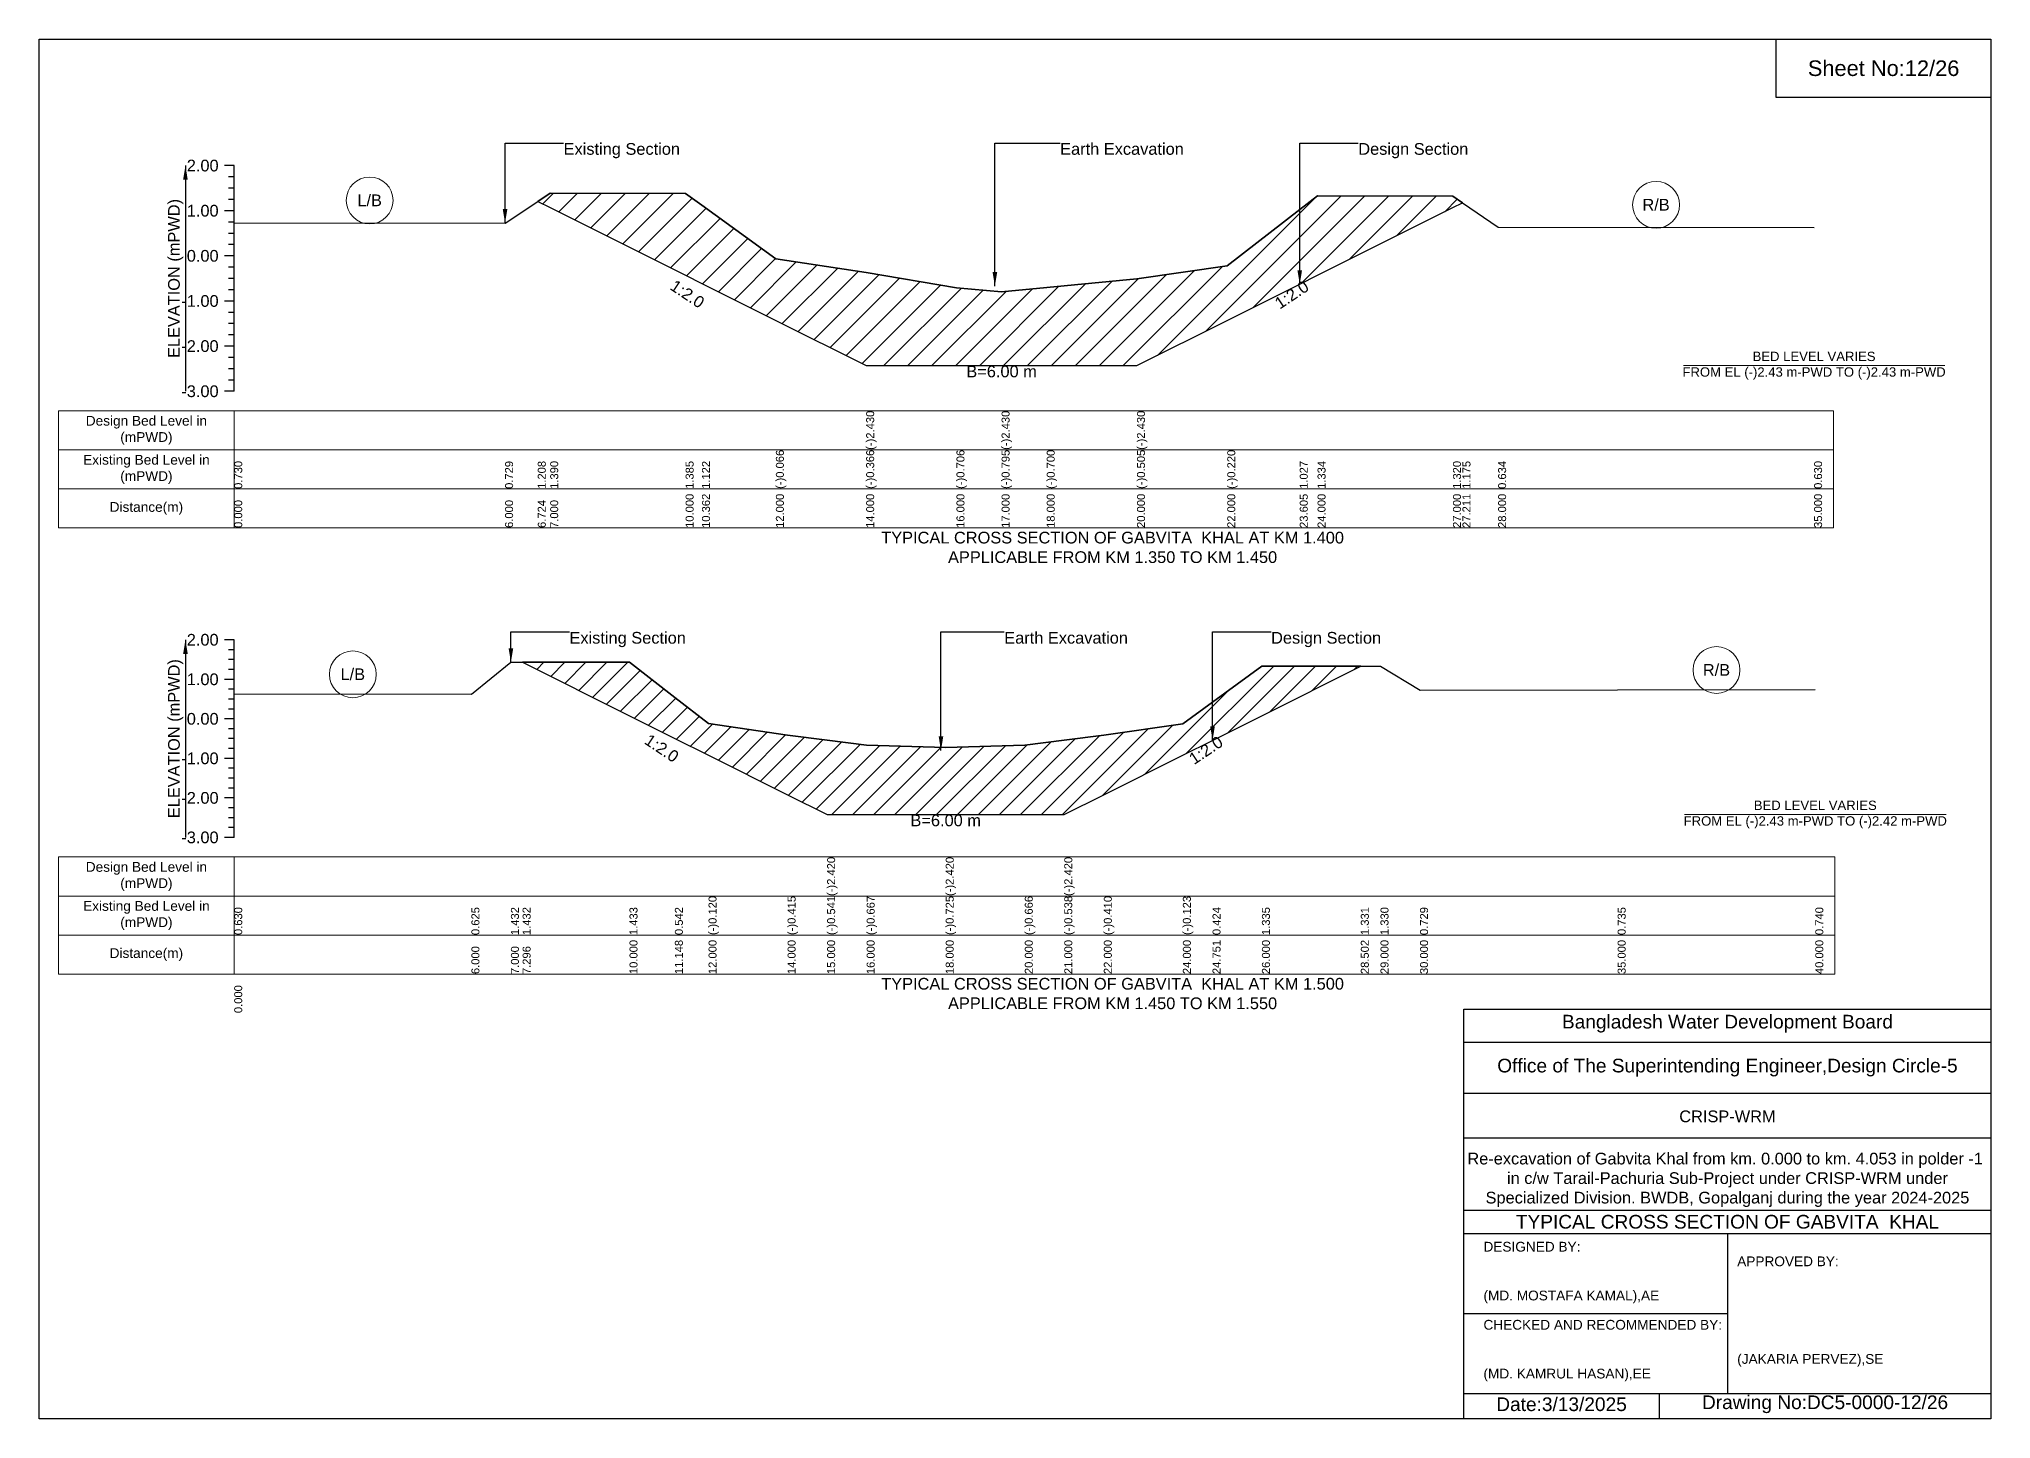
# Model space of a CAD drawing. Header units: feet. Extents: x 91000 to 358000, y -12982 to 34.
# Drawn here: x 210000 to 218000, y -5656 to 0 of the extents above; entities that cross this region are included whole.
import ezdxf

# ---------------------------------------------------------------- set-up
doc = ezdxf.new("R2010")
doc.units = ezdxf.units.FT
doc.header["$LTSCALE"] = 7
doc.header["$MEASUREMENT"] = 0
for name, color, linetype, lineweight in [('Cross section Data Border', 7, 'Continuous', 9), ('Cross Section Labels', 7, 'Continuous', 9), ('Existing_Bed_Level for Xsection', 7, 'Continuous', 25)]:
    doc.layers.add(name, color=color, linetype=linetype, lineweight=lineweight)
doc.styles.get("Standard").update_dxf_attribs({"font": 'arial.ttf'})
doc.dimstyles.get("Standard").update_dxf_attribs({"dimtxt": 0.18, "dimasz": 0.18, "dimexe": 0.18, "dimexo": 0.0625, "dimgap": 0.09, "dimtad": 0, "dimtih": 1, "dimtoh": 1, "dimdec": 4, "dimzin": 0, "dimdsep": 46, "dimtxsty": 'Standard', "dimcen": 0.09, "dimadec": 0, "dimazin": 0, "dimtfac": 1, "dimtdec": 4, "dimtofl": 0, "dimtmove": 0, "dimatfit": 3, "dimfxl": 1, "dimtolj": 1, "dimtzin": 0, "dimarcsym": 0})

msp = doc.modelspace()

# ---------------------------------------------------------------- hatches: boundary and pattern name
at = {"layer": 'Existing_Bed_Level for Xsection'}
h = msp.add_hatch(dxfattribs=at)
h.set_pattern_fill('ANSI31', color=256, scale=555, style=0)
h.set_pattern_definition([(45, (0, 160), (-49.055533, 49.055533), [])])
h.paths.add_polyline_path([(212044, -665.5), (212095, -691), (212650, -968.5), (212717, -1002), (213020, -1153.5), (213390, -1338.5), (213760, -1338.5), (213945, -1338.5), (214130, -1338.5), (214500, -1338.5), (214870, -1153.5), (215167, -1005), (215240, -968.5), (215795, -691), (215834, -671.5), (215795, -644.7), (215240, -642.1), (215167, -698.9), (214870, -929.6), (214500, -982.3), (214130, -1018.4), (213945, -1036), (213760, -1019.5), (213390, -956.6), (213020, -901.1), (212717, -681.3), (212650, -632.7), (212095, -631.8)])
h = msp.add_hatch(dxfattribs=at)
h.set_pattern_fill('ANSI31', color=256, scale=486, style=0)
h.set_pattern_definition([(45, (0, 160), (-42.956737, 42.956737), [])])
h.paths.add_polyline_path([(211981.9, -2554.6), (212420, -2773.6), (212606, -2866.6), (212744, -2935.6), (213068, -3097.6), (213230, -3178.6), (213392, -3178.6), (213716, -3178.6), (214040, -3178.6), (214202, -3178.6), (214364, -3097.6), (214688, -2935.6), (214809.6, -2874.8), (215012, -2773.6), (215417.3, -2571), (215012, -2570.3), (214809.6, -2717.8), (214688, -2806.5), (214364, -2853), (214202, -2873.7), (214040, -2894.4), (213716, -2904), (213392, -2894.6), (213230, -2874.2), (213068, -2853.8), (212744, -2806), (212606, -2698.8), (212420, -2554.4)])

# ---------------------------------------------------------------- linework, layer by layer
for points in [[(210000, 0), (218000, 0), (218000, -5656), (210000, -5656)], [(217120, 0), (218000, 0), (218000, -240), (217120, -240)]]:
    msp.add_lwpolyline(points, close=True)
for points in [[(215840, -5656), (215840, -3976), (218000, -3976)], [(215840, -4112), (218000, -4112)], [(215840, -4320), (218000, -4320)], [(215840, -4504), (218000, -4504)], [(215840, -4800), (218000, -4800)], [(215840, -4896), (218000, -4896)], [(216920, -4896), (216920, -5552)], [(215840, -5224), (216920, -5224)], [(215840, -5552), (218000, -5552)], [(216640, -5552), (216640, -5656)]]:
    msp.add_lwpolyline(points)
at = {"layer": 'Cross section Data Border'}
for points in [[(210080, -1523.9), (217355, -1523.9), (217355, -2003.9), (210080, -2003.9)], [(210080, -3352.6), (217360, -3352.6), (217360, -3832.6), (210080, -3832.6)]]:
    msp.add_lwpolyline(points, close=True, dxfattribs=at)
for points in [[(210800, -1523.9), (210800, -2003.9)], [(210080, -1683.9), (217355, -1683.9)], [(210080, -1843.9), (217355, -1843.9)], [(210800, -3352.6), (210800, -3832.6)], [(210080, -3512.6), (217360, -3512.6)], [(210080, -3672.6), (217360, -3672.6)]]:
    msp.add_lwpolyline(points, dxfattribs=at)
at = {"layer": 'Cross Section Labels'}
for points in [[(216739.2, -1338.5), (217810.8, -1338.5)], [(216744.2, -3178.6), (217815.8, -3178.6)]]:
    msp.add_lwpolyline(points, dxfattribs=at)
for centre in [(211355, -661.5), (216627.5, -679.5), (211286, -2603.9), (216875, -2586.1)]:
    msp.add_circle(centre, 96, dxfattribs=at)
at = {"layer": 'Existing_Bed_Level for Xsection'}
for points in [[(210800, -518.9), (210760, -518.9)], [(210800, -1443.9), (210800, -1258.9), (210800, -1073.9), (210800, -888.9), (210800, -703.9), (210800, -518.9)], [(210800, -565.2), (210776, -565.2)], [(210800, -611.4), (210776, -611.4)], [(210800, -753.9), (211910, -754.1), (212044, -665.5), (212095, -631.8), (212650, -632.7), (212717, -681.3), (213020, -901.1), (213390, -956.6), (213390, -956.6), (213760, -1019.5), (213945, -1036), (213945, -1036), (214130, -1018.4), (214500, -982.3), (214500, -982.3), (214870, -929.6), (215167, -698.9), (215240, -642.1), (215795, -644.7), (215834, -671.5), (215980, -771.6), (217275, -772.4)], [(210800, -703.9), (210760, -703.9)], [(210800, -657.7), (210776, -657.7)], [(210800, -750.2), (210776, -750.2)], [(210800, -796.4), (210776, -796.4)], [(210800, -842.7), (210776, -842.7)], [(210800, -888.9), (210760, -888.9)], [(210800, -935.2), (210776, -935.2)], [(210800, -981.4), (210776, -981.4)], [(210800, -1027.7), (210776, -1027.7)], [(210800, -1073.9), (210760, -1073.9)], [(210800, -1120.2), (210776, -1120.2)], [(210800, -1166.4), (210776, -1166.4)], [(210800, -1258.9), (210760, -1258.9)], [(210800, -1212.7), (210776, -1212.7)], [(210800, -1305.2), (210776, -1305.2)], [(210800, -1351.4), (210776, -1351.4)], [(210800, -1397.7), (210776, -1397.7)], [(210800, -1443.9), (210760, -1443.9)], [(210800, -2462.6), (210760, -2462.6)], [(210800, -3272.6), (210800, -3110.6), (210800, -2948.6), (210800, -2786.6), (210800, -2624.6), (210800, -2462.6)], [(210800, -2503.1), (210776, -2503.1)], [(210800, -2543.6), (210776, -2543.6)], [(210800, -2684.5), (211772, -2685.3), (211934, -2554.6), (211981.9, -2554.6), (212420, -2554.4), (212606, -2698.8), (212744, -2806), (213068, -2853.8), (213230, -2874.2), (213230, -2874.2), (213392, -2894.6), (213716, -2904), (213716, -2904), (214040, -2894.4), (214202, -2873.7), (214202, -2873.7), (214364, -2853), (214688, -2806.5), (214809.6, -2717.8), (215012, -2570.3), (215417.3, -2571), (215498, -2571.1), (215660, -2668.5), (216470, -2667.5), (217280, -2666.7)], [(210800, -2624.6), (210760, -2624.6)], [(210800, -2584.1), (210776, -2584.1)], [(210800, -2665.1), (210776, -2665.1)], [(210800, -2705.6), (210776, -2705.6)], [(210800, -2786.6), (210760, -2786.6)], [(210800, -2746.1), (210776, -2746.1)], [(210800, -2827.1), (210776, -2827.1)], [(210800, -2867.6), (210776, -2867.6)], [(210800, -2948.6), (210760, -2948.6)], [(210800, -2908.1), (210776, -2908.1)], [(210800, -2989.1), (210776, -2989.1)], [(210800, -3029.6), (210776, -3029.6)], [(210800, -3110.6), (210760, -3110.6)], [(210800, -3070.1), (210776, -3070.1)], [(210800, -3151.1), (210776, -3151.1)], [(210800, -3191.6), (210776, -3191.6)], [(210800, -3272.6), (210760, -3272.6)], [(210800, -3232.1), (210776, -3232.1)]]:
    msp.add_lwpolyline(points, dxfattribs=at)
for points in [[(212044, -665.5), (212095, -691), (212650, -968.5), (212717, -1002), (213020, -1153.5), (213390, -1338.5), (213390, -1338.5), (213760, -1338.5), (213945, -1338.5), (213945, -1338.5), (214130, -1338.5), (214500, -1338.5), (214500, -1338.5), (214870, -1153.5), (215167, -1005), (215240, -968.5), (215795, -691), (215834, -671.5), (215795, -644.7), (215240, -642.1), (215167, -698.9), (214870, -929.6), (214500, -982.3), (214500, -982.3), (214130, -1018.4), (213945, -1036), (213945, -1036), (213760, -1019.5), (213390, -956.6), (213390, -956.6), (213020, -901.1), (212717, -681.3), (212650, -632.7), (212095, -631.8)], [(211981.9, -2554.6), (212420, -2773.6), (212606, -2866.6), (212744, -2935.6), (213068, -3097.6), (213230, -3178.6), (213230, -3178.6), (213392, -3178.6), (213716, -3178.6), (213716, -3178.6), (214040, -3178.6), (214202, -3178.6), (214202, -3178.6), (214364, -3097.6), (214688, -2935.6), (214809.6, -2874.8), (215012, -2773.6), (215417.3, -2571), (215417.3, -2571), (215417.3, -2571), (215012, -2570.3), (214809.6, -2717.8), (214688, -2806.5), (214364, -2853), (214202, -2873.7), (214202, -2873.7), (214040, -2894.4), (213716, -2904), (213716, -2904), (213392, -2894.6), (213230, -2874.2), (213230, -2874.2), (213068, -2853.8), (212744, -2806), (212606, -2698.8), (212420, -2554.4)]]:
    msp.add_lwpolyline(points, close=True, dxfattribs=at)

# ---------------------------------------------------------------- texts
at = {"attachment_point": 5}
for s, insert, char_height in [('Sheet No:12/26', (217560, -120), 64), ('Bangladesh Water Development Board', (216920, -4036), 56), ('Office of The Superintending Engineer,Design Circle-5', (216920, -4216), 56)]:
    msp.add_mtext(s, dxfattribs=dict(at, insert=insert, char_height=char_height))
for s, insert, char_height, width, attachment_point in [('CRISP-WRM', (216920, -4416), 48, 2240, 5), ('Re-excavation of Gabvita Khal from km. 0.000 to km. 4.053 in polder -1  in c/w Tarail-Pachuria Sub-Project under CRISP-WRM under Specialized Division. BWDB, Gopalganj during the year 2024-2025', (216920, -4676), 48, 2160, 5), ('TYPICAL CROSS SECTION OF GABVITA  KHAL', (216920, -4848), 56, 2240, 5), ('DESIGNED BY:^J^J^J(MD. MOSTAFA KAMAL),AE', (215920, -5056), 40, 1120, 4), ('APPROVED BY:^J^J^J^J^J^J(JAKARIA PERVEZ),SE', (216960, -5216), 40, 1120, 4), ('CHECKED AND RECOMMENDED BY:^J^J^J(MD. KAMRUL HASAN),EE', (215920, -5376), 40, 1120, 4), ('Date:3/13/2025 ', (216240, -5596), 56, 1120, 5), ('Drawing No:DC5-0000-12/26', (217320, -5596), 56, 1760, 5)]:
    msp.add_mtext(s, dxfattribs=dict(insert=insert, char_height=char_height, width=width, attachment_point=attachment_point))
at = {"layer": 'Cross section Data Border', "char_height": 40, "width": 640, "attachment_point": 5}
for s, insert in [('Design Bed Level in (mPWD)', (210440, -1603.9)), ('Existing Bed Level in (mPWD)', (210440, -1763.9)), ('Distance(m)', (210440, -1923.9)), ('Design Bed Level in (mPWD)', (210440, -3432.6)), ('Existing Bed Level in (mPWD)', (210440, -3592.6)), ('Distance(m)', (210440, -3752.6))]:
    msp.add_mtext(s, dxfattribs=dict(at, insert=insert))
at = {"layer": 'Cross Section Labels'}
for s, insert, char_height, attachment_point in [('Existing Section', (212150, -426.4), 48, 1), ('Earth Excavation', (214185, -426.4), 48, 1), ('Design Section', (215407, -426.4), 48, 1), ('L/B', (211355, -661.5), 48, 5), ('R/B', (216627.5, -679.5), 48, 5), ('B=6.00 m', (213945, -1338.5), 48, 2), ('BED LEVEL VARIES ^JFROM EL (-)2.43 m-PWD TO (-)2.43 m-PWD', (217275, -1338.5), 38.4, 5), ('TYPICAL CROSS SECTION OF GABVITA  KHAL AT KM 1.400^JAPPLICABLE FROM KM 1.350 TO KM 1.450', (214400, -2083.9), 48, 5), ('Existing Section', (212174, -2430.2), 48, 1), ('Earth Excavation', (213956, -2430.2), 48, 1), ('Design Section', (215049.6, -2430.2), 48, 1), ('R/B', (216875, -2586.1), 48, 5), ('L/B', (211286, -2603.9), 48, 5), ('B=6.00 m', (213716, -3178.6), 48, 2), ('BED LEVEL VARIES ^JFROM EL (-)2.43 m-PWD TO (-)2.42 m-PWD', (217280, -3178.6), 38.4, 5), ('TYPICAL CROSS SECTION OF GABVITA  KHAL AT KM 1.500^JAPPLICABLE FROM KM 1.450 TO KM 1.550', (214400, -3912.6), 48, 5)]:
    msp.add_mtext(s, dxfattribs=dict(at, insert=insert, char_height=char_height, attachment_point=attachment_point))
at = {"layer": 'Cross Section Labels', "char_height": 48, "attachment_point": 2}
for insert, rotation in [((212670.8, -1025.1), 326.30993), ((215120.7, -1028.1), 33.69007), ((212565.5, -2886.8), 326.30993), ((214769.1, -2895), 33.69007)]:
    msp.add_mtext('1:2.0', dxfattribs=dict(at, insert=insert, rotation=rotation))
at = {"layer": 'Existing_Bed_Level for Xsection', "char_height": 48, "attachment_point": 6}
for s, insert in [('2.00', (210736, -518.9)), ('1.00', (210736, -703.9)), ('0.00', (210736, -888.9)), ('-1.00', (210736, -1073.9)), ('-2.00', (210736, -1258.9)), ('-3.00', (210736, -1443.9)), ('2.00', (210736, -2462.6)), ('1.00', (210736, -2624.6)), ('0.00', (210736, -2786.6)), ('-1.00', (210736, -2948.6)), ('-2.00', (210736, -3110.6)), ('-3.00', (210736, -3272.6))]:
    msp.add_mtext(s, dxfattribs=dict(at, insert=insert))
at = {"layer": 'Existing_Bed_Level for Xsection', "rotation": 90}
for s, insert, char_height, attachment_point in [('ELEVATION (mPWD)', (210560, -981.4), 48, 5), ('(-)2.430', (213390, -1683.9), 32.8, 1), ('(-)2.430', (213945, -1683.9), 32.8, 1), ('(-)2.430', (214500, -1683.9), 32.8, 1), ('0.730', (210800, -1843.9), 32.8, 1), ('0.729', (211910, -1843.9), 32.8, 1), ('1.208', (212044, -1843.9), 32.8, 1), ('1.390', (212095, -1843.9), 32.8, 1), ('1.385', (212650, -1843.9), 32.8, 1), ('1.122', (212717, -1843.9), 32.8, 1), ('(-)0.066', (213020, -1843.9), 32.8, 1), ('(-)0.366', (213390, -1843.9), 32.8, 1), ('(-)0.706', (213760, -1843.9), 32.8, 1), ('(-)0.795', (213945, -1843.9), 32.8, 1), ('(-)0.700', (214130, -1843.9), 32.8, 1), ('(-)0.505', (214500, -1843.9), 32.8, 1), ('(-)0.220', (214870, -1843.9), 32.8, 1), ('1.027', (215167, -1843.9), 32.8, 1), ('1.334', (215240, -1843.9), 32.8, 1), ('1.320', (215795, -1843.9), 32.8, 1), ('1.175', (215834, -1843.9), 32.8, 1), ('0.634', (215980, -1843.9), 32.8, 1), ('0.630', (217275, -1843.9), 32.8, 1), ('0.000', (210800, -2003.9), 32.8, 1), ('6.000', (211910, -2003.9), 32.8, 1), ('6.724', (212044, -2003.9), 32.8, 1), ('7.000', (212095, -2003.9), 32.8, 1), ('10.000', (212650, -2003.9), 32.8, 1), ('10.362', (212717, -2003.9), 32.8, 1), ('12.000', (213020, -2003.9), 32.8, 1), ('14.000', (213390, -2003.9), 32.8, 1), ('16.000', (213760, -2003.9), 32.8, 1), ('17.000', (213945, -2003.9), 32.8, 1), ('18.000', (214130, -2003.9), 32.8, 1), ('20.000', (214500, -2003.9), 32.8, 1), ('22.000', (214870, -2003.9), 32.8, 1), ('23.605', (215167, -2003.9), 32.8, 1), ('24.000', (215240, -2003.9), 32.8, 1), ('27.000', (215795, -2003.9), 32.8, 1), ('27.211', (215834, -2003.9), 32.8, 1), ('28.000', (215980, -2003.9), 32.8, 1), ('35.000', (217275, -2003.9), 32.8, 1), ('ELEVATION (mPWD)', (210560, -2867.6), 48, 5), ('(-)2.420', (213230, -3512.6), 32.8, 1), ('(-)2.420', (213716, -3512.6), 32.8, 1), ('(-)2.420', (214202, -3512.6), 32.8, 1), ('(-)0.120', (212744, -3672.6), 32.8, 1), ('(-)0.415', (213068, -3672.6), 32.8, 1), ('(-)0.541', (213230, -3672.6), 32.8, 1), ('(-)0.667', (213392, -3672.6), 32.8, 1), ('(-)0.725', (213716, -3672.6), 32.8, 1), ('(-)0.666', (214040, -3672.6), 32.8, 1), ('(-)0.538', (214202, -3672.6), 32.8, 1), ('(-)0.410', (214364, -3672.6), 32.8, 1), ('(-)0.123', (214688, -3672.6), 32.8, 1), ('0.630', (210800, -3672.6), 32.8, 1), ('0.625', (211772, -3672.6), 32.8, 1), ('1.432', (211934, -3672.6), 32.8, 1), ('1.432', (211981.9, -3672.6), 32.8, 1), ('1.433', (212420, -3672.6), 32.8, 1), ('0.542', (212606, -3672.6), 32.8, 1), ('0.424', (214809.6, -3672.6), 32.8, 1), ('1.335', (215012, -3672.6), 32.8, 1), ('1.331', (215417.3, -3672.6), 32.8, 1), ('1.330', (215498, -3672.6), 32.8, 1), ('0.729', (215660, -3672.6), 32.8, 1), ('0.735', (216470, -3672.6), 32.8, 1), ('0.740', (217280, -3672.6), 32.8, 1), ('6.000', (211772, -3832.6), 32.8, 1), ('7.000', (211934, -3832.6), 32.8, 1), ('7.296', (211981.9, -3832.6), 32.8, 1), ('10.000', (212420, -3832.6), 32.8, 1), ('11.148', (212606, -3832.6), 32.8, 1), ('12.000', (212744, -3832.6), 32.8, 1), ('14.000', (213068, -3832.6), 32.8, 1), ('15.000', (213230, -3832.6), 32.8, 1), ('16.000', (213392, -3832.6), 32.8, 1), ('18.000', (213716, -3832.6), 32.8, 1), ('20.000', (214040, -3832.6), 32.8, 1), ('21.000', (214202, -3832.6), 32.8, 1), ('22.000', (214364, -3832.6), 32.8, 1), ('24.000', (214688, -3832.6), 32.8, 1), ('24.751', (214809.6, -3832.6), 32.8, 1), ('26.000', (215012, -3832.6), 32.8, 1), ('28.502', (215417.3, -3832.6), 32.8, 1), ('29.000', (215498, -3832.6), 32.8, 1), ('30.000', (215660, -3832.6), 32.8, 1), ('35.000', (216470, -3832.6), 32.8, 1), ('40.000', (217280, -3832.6), 32.8, 1), ('0.000', (210800, -3992.6), 32.8, 1)]:
    msp.add_mtext(s, dxfattribs=dict(at, insert=insert, char_height=char_height, attachment_point=attachment_point))

# ---------------------------------------------------------------- leaders
at = {"layer": 'Cross Section Labels', "annotation_type": 0, "has_hookline": 1, "hookline_direction": 0}
for points, text_width in [([(211910, -754.1), (211910, -426.4), (212149.9, -426.4)], 467.2), ([(213917.6, -1012.7), (213917.6, -426.4), (214184.9, -426.4)], 497), ([(215167, -1005), (215167, -426.4), (215406.9, -426.4)], 441.2), ([(211934, -2554.6), (211934, -2430.2), (212173.9, -2430.2)], 467.2), ([(213696.6, -2916), (213696.6, -2430.2), (213955.9, -2430.2)], 497), ([(214809.6, -2874.8), (214809.6, -2430.2), (215049.5, -2430.2)], 441.2)]:
    msp.add_leader(points, dimstyle='Standard', override={"dimasz": 57.6}, dxfattribs=dict(at, text_width=text_width))
at = {"layer": 'Existing_Bed_Level for Xsection'}
for points in [[(210600, -518.9), (210600, -1443.9)], [(210600, -2462.6), (210600, -3272.6)]]:
    msp.add_leader(points, dimstyle='Standard', override={"dimasz": 57.6}, dxfattribs=at)

doc.saveas('drawing.dxf')
